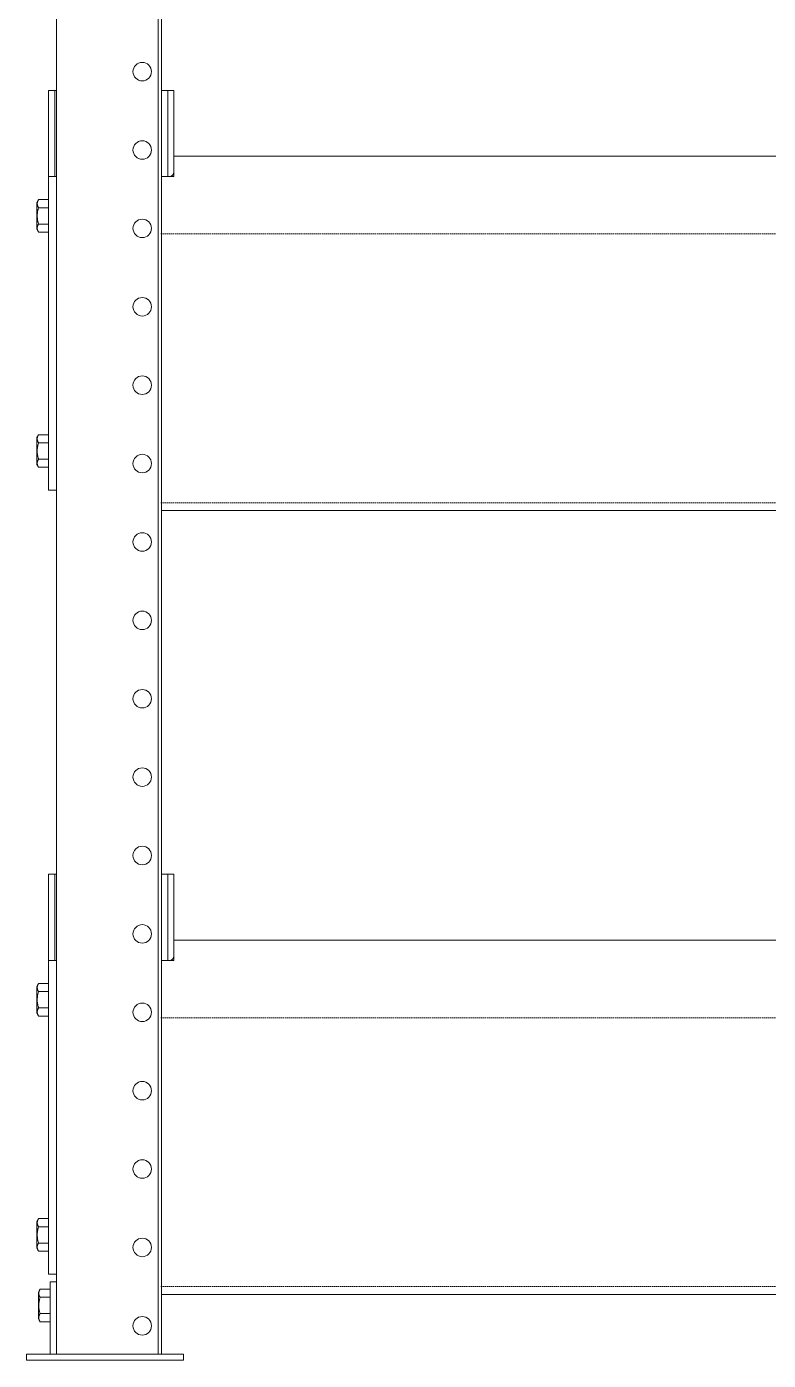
# Model space of a CAD drawing. Header units: millimetres. Extents: x -380 to 34475, y -4 to 3612.
# Drawn here: x 12108 to 12582, y -4 to 847 of the extents above; entities that cross this region are included whole.
import ezdxf

# ---------------------------------------------------------------- set-up
doc = ezdxf.new("R2010")
doc.units = ezdxf.units.MM
doc.header["$LTSCALE"] = 0.5
doc.linetypes.add('ACAD_ISO07W100', pattern=[0.12, 0, -0.12])
doc.layers.add('Видимый контур (ГОСТ)', color=7, linetype='Continuous', lineweight=0)

# ---------------------------------------------------------------- blocks, each defined once
blk = doc.blocks.new('*U34')
at = {"layer": 'Видимый контур (ГОСТ)'}
blk.add_line((65, 0), (65, 2000), dxfattribs=at)
blk.add_lwpolyline([(0, 0), (67, 0), (67, 2000), (0, 2000)], close=True, dxfattribs=at)
for centre in [(54.75, 818), (54.75, 768), (54.75, 718), (54.75, 668), (54.75, 618), (54.75, 568), (54.75, 518), (54.75, 468), (54.75, 418), (54.75, 368), (54.75, 318), (54.75, 268), (54.75, 218), (54.75, 168), (54.75, 118), (54.75, 68), (54.75, 18)]:
    blk.add_circle(centre, 5.9, dxfattribs=at)
blk = doc.blocks.new('*U57')
at = {"layer": 'Видимый контур (ГОСТ)'}
for p, q in [((7.5, 43.55), (8.56, 45.39)), ((7.5, 26.45), (7.5, 43.55)), ((8.56, 45.39), (15, 45.39)), ((19, 50), (15, 50)), ((15, 50), (15, 4)), ((19, 4), (19, 50)), ((8.56, 40.2), (15, 40.2)), ((7.5, 26.45), (8.56, 24.61)), ((8.56, 29.8), (15, 29.8)), ((8.56, 24.61), (15, 24.61))]:
    blk.add_line(p, q, dxfattribs=at)
blk.add_lwpolyline([(0, 4), (100, 4), (100, 0), (0, 0)], close=True, dxfattribs=at)
for points in [[(8.56, 40.2), (7.06, 42.79), (8.56, 45.39)], [(8.56, 29.8), (7.06, 35), (8.56, 40.2)], [(8.56, 24.61), (7.06, 27.21), (8.56, 29.8)]]:
    blk.add_rational_spline(points, [1.16025403784, 1.33974596216, 1.16025403784], degree=2, dxfattribs=at)
blk = doc.blocks.new('*U45')
at = {"layer": 'Видимый контур (ГОСТ)'}
for p, q in [((-5, 263), (-5, 208)), ((-5, 263), (0, 263)), ((-1, 208), (-1, 263)), ((75, 263), (67, 263)), ((71, 263), (71, 208)), ((75, 208), (75, 263)), ((75, 221), (733, 221)), ((0, 208), (-5, 208)), ((-5, 202), (-5, 208)), ((67, 208), (75, 208)), ((-5, 14), (-5, 202)), ((-12.5, 191.55), (-11.44, 193.39)), ((-12.5, 174.45), (-12.5, 191.55)), ((-11.44, 193.39), (-5, 193.39)), ((-11.44, 188.2), (-5, 188.2)), ((-12.5, 174.45), (-11.44, 172.61)), ((-11.44, 177.8), (-5, 177.8)), ((-11.44, 172.61), (-5, 172.61)), ((-12.5, 41.55), (-11.44, 43.39)), ((-11.44, 43.39), (-5, 43.39)), ((-12.5, 24.45), (-12.5, 41.55)), ((-11.44, 38.2), (-5, 38.2)), ((-11.44, 27.8), (-5, 27.8)), ((-12.5, 24.45), (-11.44, 22.61)), ((-11.44, 22.61), (-5, 22.61)), ((-5, 8), (-5, 14)), ((-5, 8), (0, 8)), ((733, -5), (67, -5))]:
    blk.add_line(p, q, dxfattribs=at)
at = {"layer": 'Видимый контур (ГОСТ)', "linetype": 'ACAD_ISO07W100', "ltscale": 20}
for p, q in [((67, 171.5), (733, 171.5)), ((67, 0), (733, 0))]:
    blk.add_line(p, q, dxfattribs=at)
at = {"layer": 'Видимый контур (ГОСТ)'}
blk.add_arc((72, 211), 3, 270, 0, dxfattribs=at)
for points in [[(-11.44, 188.2), (-12.94, 190.79), (-11.44, 193.39)], [(-11.44, 177.8), (-12.94, 183), (-11.44, 188.2)], [(-11.44, 172.61), (-12.94, 175.21), (-11.44, 177.8)], [(-11.44, 38.2), (-12.94, 40.79), (-11.44, 43.39)], [(-11.44, 27.8), (-12.94, 33), (-11.44, 38.2)], [(-11.44, 22.61), (-12.94, 25.21), (-11.44, 27.8)]]:
    blk.add_rational_spline(points, [1.16025403784, 1.33974596216, 1.16025403784], degree=2, dxfattribs=at)
blk = doc.blocks.new('*U44')
at = {"layer": 'Видимый контур (ГОСТ)'}
for p, q in [((-5, 263), (-5, 208)), ((-5, 263), (0, 263)), ((-1, 208), (-1, 263)), ((75, 263), (67, 263)), ((71, 263), (71, 208)), ((75, 208), (75, 263)), ((75, 221), (733, 221)), ((0, 208), (-5, 208)), ((-5, 202), (-5, 208)), ((67, 208), (75, 208)), ((-5, 14), (-5, 202)), ((-12.5, 191.55), (-11.44, 193.39)), ((-12.5, 174.45), (-12.5, 191.55)), ((-11.44, 193.39), (-5, 193.39)), ((-11.44, 188.2), (-5, 188.2)), ((-12.5, 174.45), (-11.44, 172.61)), ((-11.44, 177.8), (-5, 177.8)), ((-11.44, 172.61), (-5, 172.61)), ((-12.5, 41.55), (-11.44, 43.39)), ((-11.44, 43.39), (-5, 43.39)), ((-12.5, 24.45), (-12.5, 41.55)), ((-11.44, 38.2), (-5, 38.2)), ((-11.44, 27.8), (-5, 27.8)), ((-12.5, 24.45), (-11.44, 22.61)), ((-11.44, 22.61), (-5, 22.61)), ((-5, 8), (-5, 14)), ((-5, 8), (0, 8)), ((733, -5), (67, -5))]:
    blk.add_line(p, q, dxfattribs=at)
at = {"layer": 'Видимый контур (ГОСТ)', "linetype": 'ACAD_ISO07W100', "ltscale": 20}
for p, q in [((67, 171.5), (733, 171.5)), ((67, 0), (733, 0))]:
    blk.add_line(p, q, dxfattribs=at)
at = {"layer": 'Видимый контур (ГОСТ)'}
blk.add_arc((72, 211), 3, 270, 0, dxfattribs=at)
for points in [[(-11.44, 188.2), (-12.94, 190.79), (-11.44, 193.39)], [(-11.44, 177.8), (-12.94, 183), (-11.44, 188.2)], [(-11.44, 172.61), (-12.94, 175.21), (-11.44, 177.8)], [(-11.44, 38.2), (-12.94, 40.79), (-11.44, 43.39)], [(-11.44, 27.8), (-12.94, 33), (-11.44, 38.2)], [(-11.44, 22.61), (-12.94, 25.21), (-11.44, 27.8)]]:
    blk.add_rational_spline(points, [1.16025403784, 1.33974596216, 1.16025403784], degree=2, dxfattribs=at)

msp = doc.modelspace()

# ---------------------------------------------------------------- block references
for name, p in [('*U34', (12127.27, 0)), ('*U44', (12127.27, 543)), ('*U45', (12127.27, 43)), ('*U57', (12108.27, -4))]:
    msp.add_blockref(name, p)

doc.saveas('drawing.dxf')
